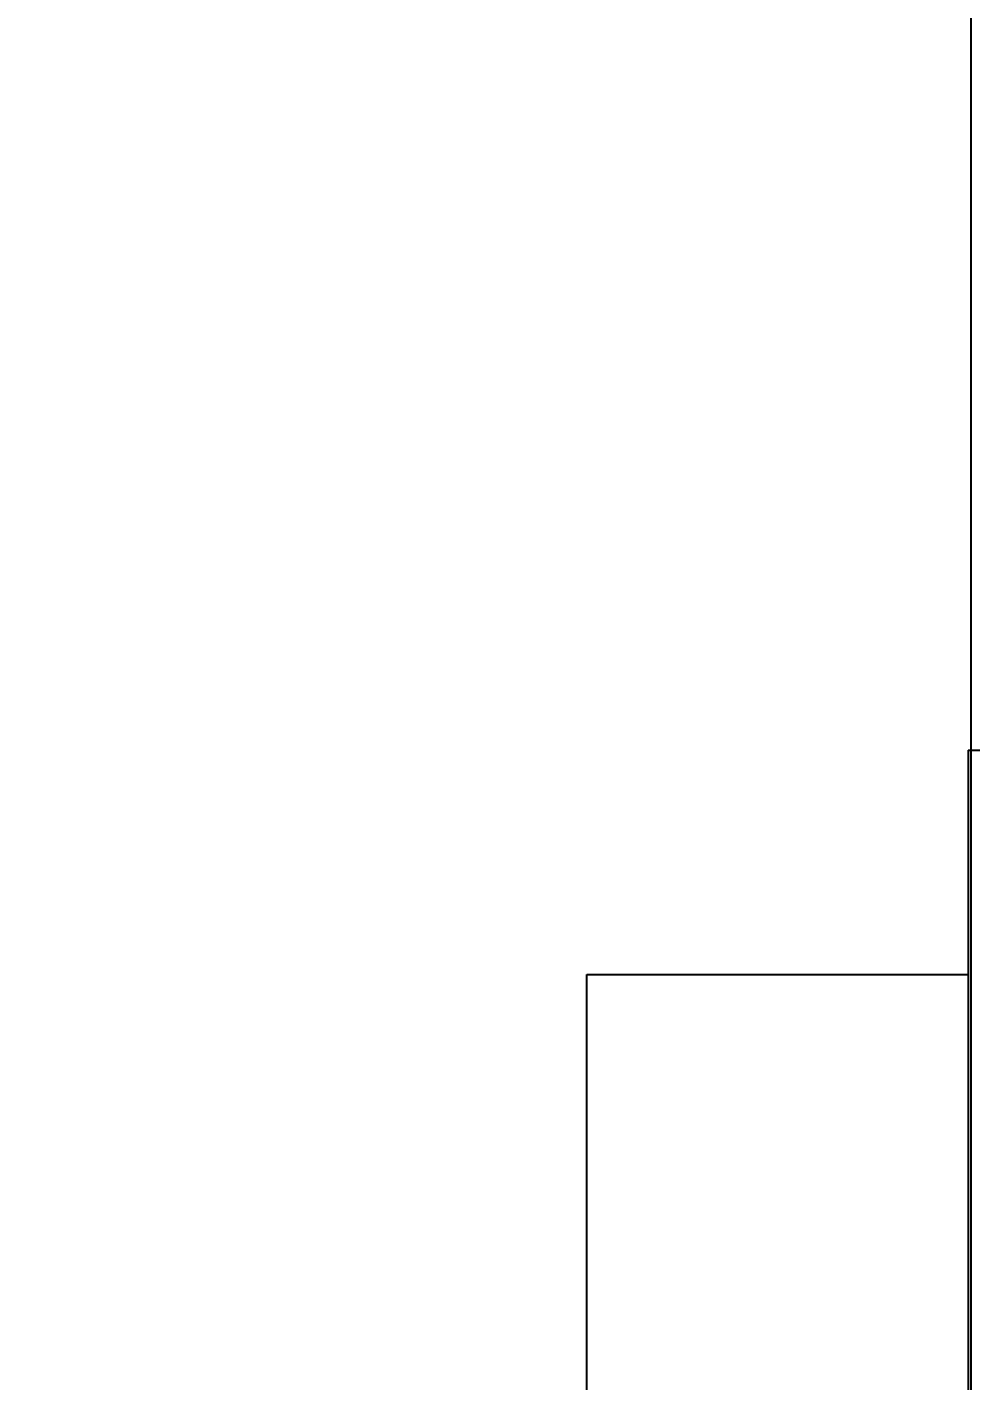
# Model space of a CAD drawing. Extents: x 541 to 3394, y 680 to 943.
# Drawn here: x 3069.852 to 3070.588, y 717.43 to 718.485 of the extents above; entities that cross this region are included whole.
import ezdxf

# ---------------------------------------------------------------- set-up
doc = ezdxf.new("R2010")
doc.units = 0
doc.header["$MEASUREMENT"] = 0
doc.layers.get('0').update_dxf_attribs({"linetype": 'CONTINUOUS'})
doc.layers.get('DEFPOINTS').update_dxf_attribs({"linetype": 'CONTINUOUS'})
doc.layers.add('SHAFT', color=3, linetype='CONTINUOUS')
doc.dimstyles.get("Standard").update_dxf_attribs({"dimtxt": 2, "dimasz": 2, "dimexe": 0.7, "dimexo": 0.8, "dimgap": 0.7, "dimtad": 0, "dimtih": 1, "dimtoh": 1, "dimdec": 4, "dimzin": 0, "dimtxsty": 'STANDARD', "dimcen": 0.09, "dimazin": 3, "dimtfac": 1, "dimtdec": 4, "dimtofl": 0, "dimtmove": 0, "dimatfit": 3, "dimtolj": 1, "dimtzin": 0})

# ---------------------------------------------------------------- blocks, each defined once
blk = doc.blocks.new('*D3')
at = {"color": 0, "linetype": 'BYBLOCK'}
for p, q in [((3082.9277, 835.3739), (3066.2438, 835.3739)), ((3066.9438, 833.3739), (3066.9438, 808.5565)), ((3066.9438, 717.4857), (3066.9438, 795.1565)), ((3069.0905, 715.4857), (3066.2438, 715.4857))]:
    blk.add_line(p, q, dxfattribs=at)
for points in [[(3066.6105, 833.3739), (3067.2771, 833.3739), (3066.9438, 835.3739)], [(3066.6105, 717.4857), (3067.2771, 717.4857), (3066.9438, 715.4857)]]:
    blk.add_solid(points, dxfattribs=at)
at = {"layer": 'DEFPOINTS', "color": 0, "linetype": 'BYBLOCK'}
for p in [(3066.9438, 835.3739), (3083.7277, 835.3739), (3069.8905, 715.4857)]:
    blk.add_point(p, dxfattribs=at)
at = {"color": 0, "linetype": 'BYBLOCK', "insert": (3066.9438, 801.8565), "char_height": 2, "attachment_point": 5}
blk.add_mtext('\\A1;FINISHED\\POPENING\\PHEIGHT\\PA.F.F.', dxfattribs=at)
blk = doc.blocks.new('A$C45E3340E')
at = {"layer": 'SHAFT', "color": 5}
blk.add_line((0.4965, 14.2231), (0.4965, 0), dxfattribs=at)

msp = doc.modelspace()

# ---------------------------------------------------------------- linework, layer by layer
at = {"layer": 'SHAFT', "color": 2, "extrusion": (1.83691e-16, 1, 3.67382e-16)}
for p, q in [((3070.58575, 717.92137), (3070.58575, 717.43887)), ((3070.58575, 717.92137), (3070.60575, 717.92137)), ((3070.28825, 717.74637), (3070.58575, 717.74637)), ((3070.28825, 717.62795), (3070.28825, 717.74637)), ((3070.28825, 717.24979), (3070.28825, 717.62795)), ((3070.58575, 717.43887), (3070.58575, 716.95637))]:
    msp.add_line(p, q, dxfattribs=at)

# ---------------------------------------------------------------- block references
msp.add_blockref('A$C45E3340E', (3070.09136, 715.48571))

# ---------------------------------------------------------------- dimensions: what is measured, and where the dimension line sits
at = {"color": 1}
dim = msp.add_linear_dim(base=(3066.94379, 835.3739), p1=(3069.89053, 715.48571), p2=(3083.72767, 835.3739), angle=270, text='FINISHED\\POPENING\\PHEIGHT\\PA.F.F.', dimstyle='STANDARD', override={"dimexo": 0.8}, dxfattribs=at)
dim.commit()
dim.dimension.update_dxf_attribs({"geometry": '*D3', "text_midpoint": (3066.94379, 801.85653), "dimtype": 160})

doc.saveas('drawing.dxf')
